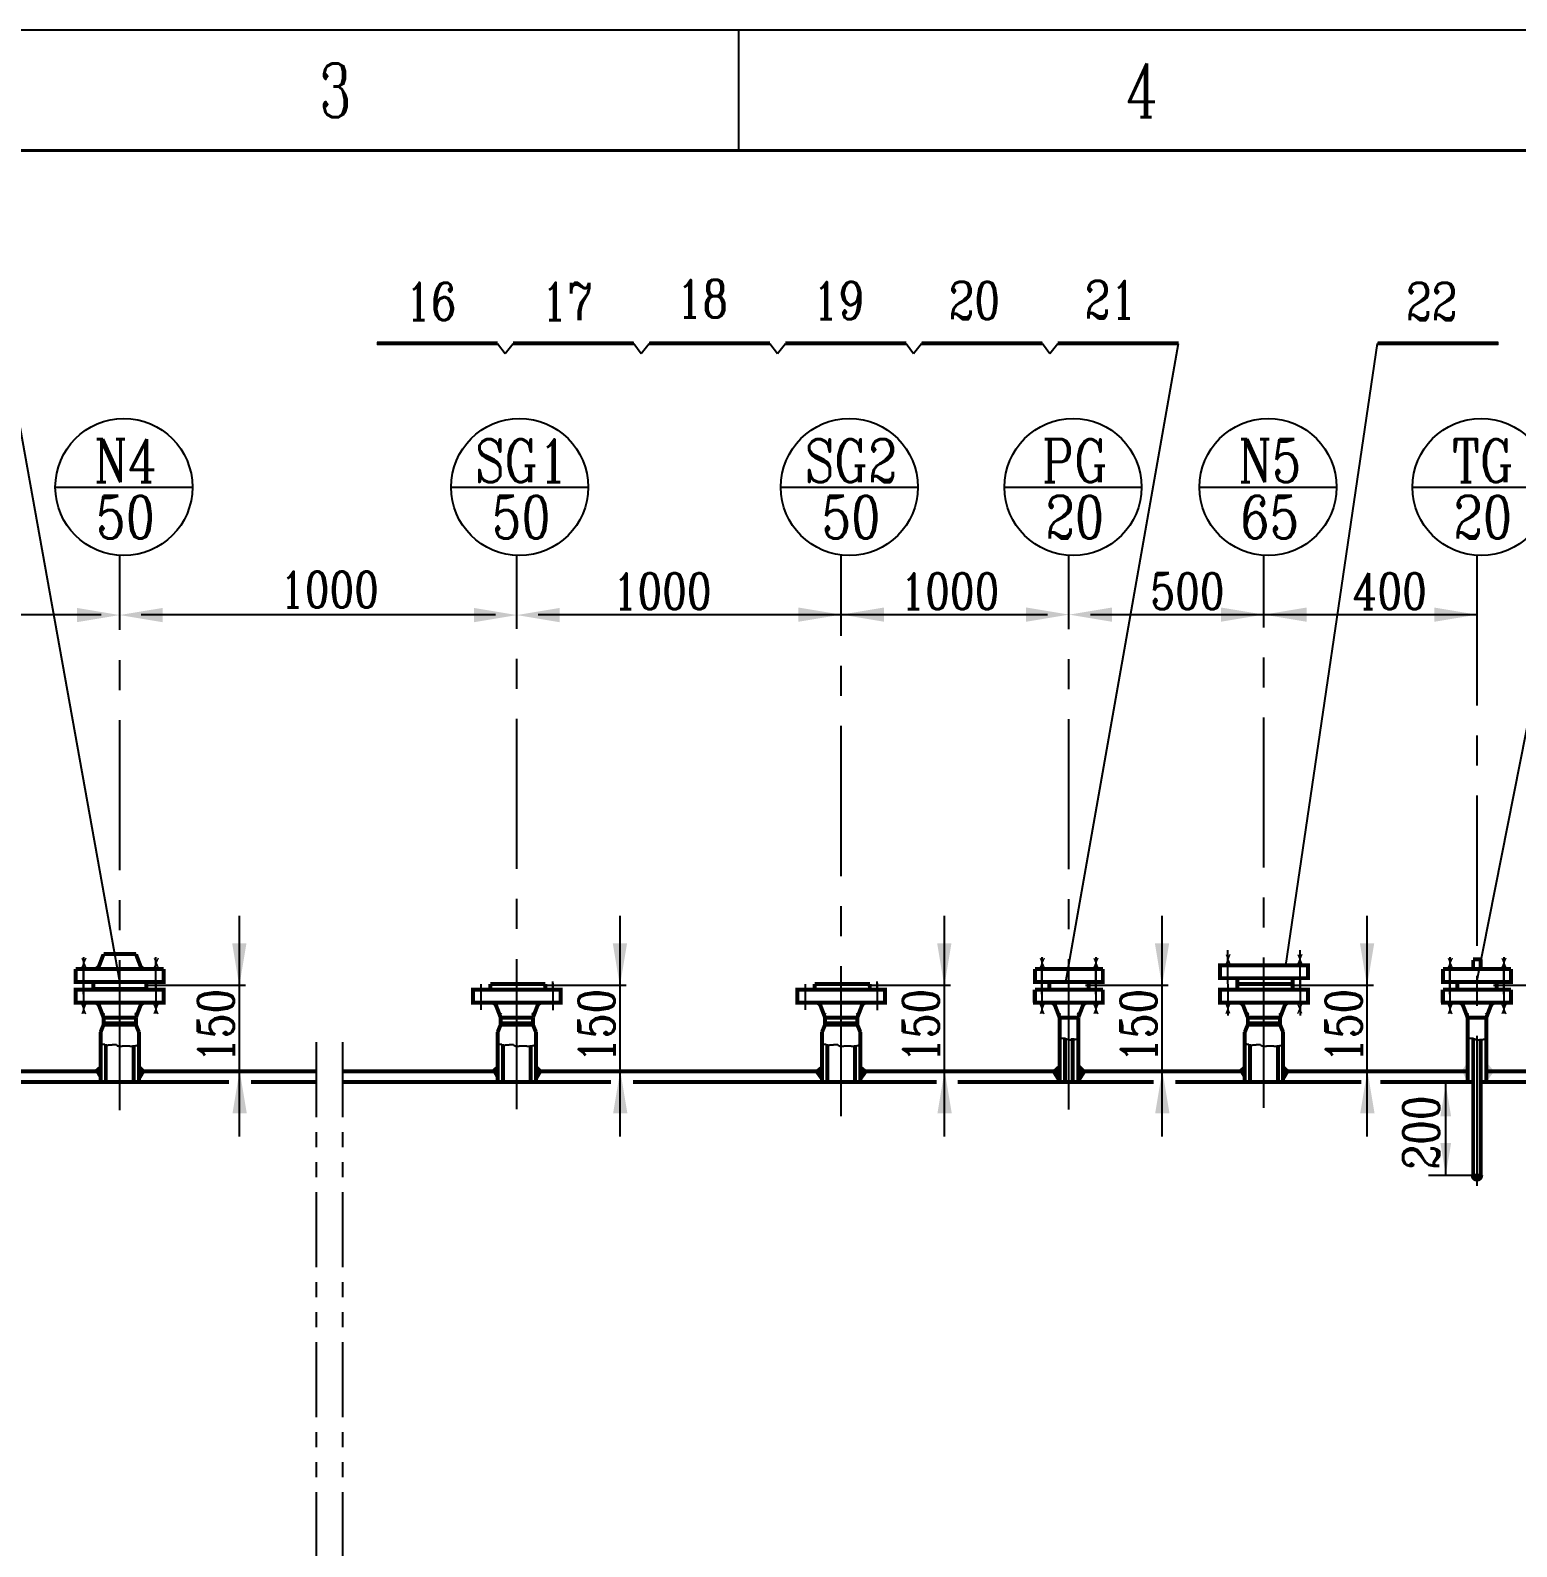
# Model space of a CAD drawing. Header units: millimetres. Extents: x 0 to 841, y 645 to 1239.
# Drawn here: x 167.5 to 291.3, y 1112.7 to 1239 of the extents above; entities that cross this region are included whole.
import ezdxf
from ezdxf.enums import TextEntityAlignment as Align

# ---------------------------------------------------------------- set-up
doc = ezdxf.new("R2010")
doc.units = ezdxf.units.MM
doc.header["$LTSCALE"] = 10
for name, pattern in [('CENTER', [2, 1.25, -0.25, 0.25, -0.25]), ('DASHDOT-M', [25, 20, -2, 1, -2]), ('PHANTOM2', [1.25, 0.625, -0.125, 0.125, -0.125, 0.125, -0.125])]:
    doc.linetypes.add(name, pattern=pattern)
for name, color, linetype in [('CEN', 1, 'CENTER'), ('DIM', 4, 'Continuous'), ('DIV', 5, 'PHANTOM2'), ('THN', 2, 'Continuous'), ('TXT', 4, 'Continuous')]:
    doc.layers.add(name, color=color, linetype=linetype)
doc.layers.add('THK', color=7, linetype='Continuous', lineweight=40)
doc.styles.add('HZ', font='romans.shx', dxfattribs={"width": 3, "height": 6, "bigfont": 'hztxtc.shx'})
doc.styles.add('HZFS', font='complex.shx', dxfattribs={"width": 0.7, "bigfont": 'HZTXTC.SHX'})
doc.styles.get("Standard").update_dxf_attribs({"font": 'complex.shx', "width": 0.7, "bigfont": 'HZTXTC.SHX'})

msp = doc.modelspace()

# ---------------------------------------------------------------- linework, layer by layer
at = {"color": 4, "linetype": 'Continuous'}
for p, q in [((174.97226, 1159.74485), (165.42341, 1212.91512)), ((253.73544, 1159.74485), (263.13026, 1212.91512)), ((272.072, 1161.12248), (279.70922, 1212.91512)), ((287.97932, 1159.74485), (298.44991, 1212.91512)), ((169.60742, 1200.95026), (181.02123, 1200.95026)), ((202.55634, 1200.95026), (213.97015, 1200.95026)), ((230.01312, 1200.95026), (241.42693, 1200.95026)), ((248.64052, 1200.95026), (260.05433, 1200.95026)), ((264.87732, 1200.95026), (276.29113, 1200.95026)), ((282.61449, 1200.95026), (294.02829, 1200.95026)), ((177.17748, 1159.46253), (185.45108, 1159.46253)), ((210.23802, 1159.46253), (217.14234, 1159.46253)), ((237.24573, 1159.46253), (244.15005, 1159.46253)), ((255.37375, 1159.46253), (262.27806, 1159.46253)), ((272.44738, 1159.46253), (279.3517, 1159.46253)), ((289.34771, 1159.46253), (296.25203, 1159.46253)), ((173.37639, 1154.57246), (173.53392, 1154.57246)), ((173.53392, 1154.57246), (173.53392, 1154.55187)), ((173.53392, 1154.55187), (173.71933, 1154.55187)), ((173.71933, 1154.55187), (173.71933, 1154.49011)), ((173.71933, 1154.49011), (173.88414, 1154.49011)), ((173.88414, 1154.49011), (173.88414, 1154.46952)), ((173.88414, 1154.46952), (174.00774, 1154.46952)), ((174.00774, 1154.49011), (174.23435, 1154.49011)), ((174.00774, 1154.46952), (174.00774, 1154.49011)), ((174.23435, 1154.5107), (174.33735, 1154.5107)), ((174.23435, 1154.49011), (174.23435, 1154.5107)), ((174.33735, 1154.53129), (174.68757, 1154.53129)), ((174.33735, 1154.5107), (174.33735, 1154.53129)), ((174.68757, 1154.53129), (174.68757, 1154.46952)), ((174.68757, 1154.46952), (174.76997, 1154.46952)), ((174.76997, 1154.46952), (174.76997, 1154.42836)), ((174.76997, 1154.42836), (174.87298, 1154.42836)), ((174.87298, 1154.42836), (174.87298, 1154.38718)), ((174.87298, 1154.38718), (175.18199, 1154.38718)), ((175.18199, 1154.40777), (175.491, 1154.40777)), ((175.18199, 1154.38718), (175.18199, 1154.40777)), ((175.491, 1154.42836), (175.69702, 1154.42836)), ((175.491, 1154.40777), (175.491, 1154.42836)), ((175.69702, 1154.42836), (175.69702, 1154.40777)), ((175.69702, 1154.40777), (175.80001, 1154.40777)), ((175.80001, 1154.40777), (175.80001, 1154.38718)), ((175.80001, 1154.38718), (176.04722, 1154.38718)), ((176.04722, 1154.40777), (176.17083, 1154.40777)), ((176.04722, 1154.38718), (176.04722, 1154.40777)), ((176.17083, 1154.42836), (176.27384, 1154.42836)), ((176.17083, 1154.40777), (176.17083, 1154.42836)), ((176.27384, 1154.44894), (176.39744, 1154.44894)), ((176.27384, 1154.42836), (176.27384, 1154.44894)), ((176.39744, 1154.46952), (176.47984, 1154.46952)), ((176.39744, 1154.44894), (176.39744, 1154.46952)), ((176.47984, 1154.49011), (176.56812, 1154.49011)), ((176.47984, 1154.46952), (176.47984, 1154.49011)), ((206.43693, 1154.57246), (206.59446, 1154.57246)), ((206.59446, 1154.57246), (206.59446, 1154.55187)), ((206.59446, 1154.55187), (206.77987, 1154.55187)), ((206.77987, 1154.55187), (206.77987, 1154.49011)), ((206.77987, 1154.49011), (206.94468, 1154.49011)), ((206.94468, 1154.49011), (206.94468, 1154.46952)), ((206.94468, 1154.46952), (207.06828, 1154.46952)), ((207.06828, 1154.46952), (207.06828, 1154.49011)), ((207.06828, 1154.49011), (207.29489, 1154.49011)), ((207.29489, 1154.49011), (207.29489, 1154.5107)), ((207.29489, 1154.5107), (207.39789, 1154.5107)), ((207.39789, 1154.5107), (207.39789, 1154.53129)), ((207.39789, 1154.53129), (207.74811, 1154.53129)), ((207.74811, 1154.53129), (207.74811, 1154.46952)), ((207.74811, 1154.46952), (207.83051, 1154.46952)), ((207.83051, 1154.46952), (207.83051, 1154.42836)), ((207.83051, 1154.42836), (207.93352, 1154.42836)), ((207.93352, 1154.42836), (207.93352, 1154.38718)), ((207.93352, 1154.38718), (208.24253, 1154.38718)), ((208.24253, 1154.38718), (208.24253, 1154.40777)), ((208.24253, 1154.40777), (208.55154, 1154.40777)), ((208.55154, 1154.40777), (208.55154, 1154.42836)), ((208.55154, 1154.42836), (208.75755, 1154.42836)), ((208.75755, 1154.42836), (208.75755, 1154.40777)), ((208.75755, 1154.40777), (208.86055, 1154.40777)), ((208.86055, 1154.40777), (208.86055, 1154.38718)), ((208.86055, 1154.38718), (209.10776, 1154.38718)), ((209.10776, 1154.38718), (209.10776, 1154.40777)), ((209.10776, 1154.40777), (209.23137, 1154.40777)), ((209.23137, 1154.40777), (209.23137, 1154.42836)), ((209.23137, 1154.42836), (209.33437, 1154.42836)), ((209.33437, 1154.42836), (209.33437, 1154.44894)), ((209.33437, 1154.44894), (209.45798, 1154.44894)), ((209.45798, 1154.44894), (209.45798, 1154.46952)), ((209.45798, 1154.46952), (209.54038, 1154.46952)), ((209.54038, 1154.46952), (209.54038, 1154.49011)), ((209.54038, 1154.49011), (209.62866, 1154.49011)), ((233.44464, 1154.57246), (233.60217, 1154.57246)), ((233.60217, 1154.57246), (233.60217, 1154.55187)), ((233.60217, 1154.55187), (233.78758, 1154.55187)), ((233.78758, 1154.55187), (233.78758, 1154.49011)), ((233.78758, 1154.49011), (233.95239, 1154.49011)), ((233.95239, 1154.49011), (233.95239, 1154.46952)), ((233.95239, 1154.46952), (234.07599, 1154.46952)), ((234.07599, 1154.49011), (234.3026, 1154.49011)), ((234.07599, 1154.46952), (234.07599, 1154.49011)), ((234.3026, 1154.5107), (234.4056, 1154.5107)), ((234.3026, 1154.49011), (234.3026, 1154.5107)), ((234.4056, 1154.53129), (234.75582, 1154.53129)), ((234.4056, 1154.5107), (234.4056, 1154.53129)), ((234.75582, 1154.53129), (234.75582, 1154.46952)), ((234.75582, 1154.46952), (234.83822, 1154.46952)), ((234.83822, 1154.46952), (234.83822, 1154.42836)), ((234.83822, 1154.42836), (234.94123, 1154.42836)), ((234.94123, 1154.42836), (234.94123, 1154.38718)), ((234.94123, 1154.38718), (235.25024, 1154.38718)), ((235.25024, 1154.40777), (235.55925, 1154.40777)), ((235.25024, 1154.38718), (235.25024, 1154.40777)), ((235.55925, 1154.42836), (235.76526, 1154.42836)), ((235.55925, 1154.40777), (235.55925, 1154.42836)), ((235.76526, 1154.42836), (235.76526, 1154.40777)), ((235.76526, 1154.40777), (235.86826, 1154.40777)), ((235.86826, 1154.40777), (235.86826, 1154.38718)), ((235.86826, 1154.38718), (236.11547, 1154.38718)), ((236.11547, 1154.40777), (236.23908, 1154.40777)), ((236.11547, 1154.38718), (236.11547, 1154.40777)), ((236.23908, 1154.42836), (236.34208, 1154.42836)), ((236.23908, 1154.40777), (236.23908, 1154.42836)), ((236.34208, 1154.44894), (236.46569, 1154.44894)), ((236.34208, 1154.42836), (236.34208, 1154.44894)), ((236.46569, 1154.46952), (236.54809, 1154.46952)), ((236.46569, 1154.44894), (236.46569, 1154.46952)), ((236.54809, 1154.49011), (236.63637, 1154.49011)), ((236.54809, 1154.46952), (236.54809, 1154.49011)), ((253.22475, 1155.02959), (253.26746, 1155.02959)), ((253.26746, 1155.02959), (253.26746, 1155.05017)), ((253.26746, 1155.05017), (253.37045, 1155.05017)), ((253.37045, 1155.05017), (253.37045, 1155.07076)), ((253.37045, 1155.07076), (253.72067, 1155.07076)), ((253.72067, 1155.07076), (253.72067, 1155.009)), ((253.72067, 1155.009), (253.80307, 1155.009)), ((253.80307, 1155.009), (253.80307, 1154.96783)), ((253.80307, 1154.96783), (253.90608, 1154.96783)), ((253.90608, 1154.96783), (253.90608, 1154.92665)), ((253.90608, 1154.92665), (254.21509, 1154.92665)), ((254.21509, 1154.92665), (254.21509, 1154.94724)), ((254.21509, 1154.94724), (254.5241, 1154.94724)), ((254.5241, 1154.94724), (254.5241, 1154.96783)), ((254.5241, 1154.96783), (254.73012, 1154.96783)), ((254.73012, 1154.96783), (254.73012, 1154.94724)), ((254.73012, 1154.94724), (254.83311, 1154.94724)), ((254.83311, 1154.94724), (254.83311, 1154.92665)), ((268.64629, 1154.57246), (268.80382, 1154.57246)), ((268.80382, 1154.57246), (268.80382, 1154.55187)), ((268.80382, 1154.55187), (268.98923, 1154.55187)), ((268.98923, 1154.55187), (268.98923, 1154.49011)), ((268.98923, 1154.49011), (269.15404, 1154.49011)), ((269.15404, 1154.49011), (269.15404, 1154.46952)), ((269.15404, 1154.46952), (269.27764, 1154.46952)), ((269.27764, 1154.49011), (269.50426, 1154.49011)), ((269.27764, 1154.46952), (269.27764, 1154.49011)), ((269.50426, 1154.5107), (269.60725, 1154.5107)), ((269.50426, 1154.49011), (269.50426, 1154.5107)), ((269.60725, 1154.53129), (269.95747, 1154.53129)), ((269.60725, 1154.5107), (269.60725, 1154.53129)), ((269.95747, 1154.53129), (269.95747, 1154.46952)), ((269.95747, 1154.46952), (270.03987, 1154.46952)), ((270.03987, 1154.46952), (270.03987, 1154.42836)), ((270.03987, 1154.42836), (270.14288, 1154.42836)), ((270.14288, 1154.42836), (270.14288, 1154.38718)), ((270.14288, 1154.38718), (270.45189, 1154.38718)), ((270.45189, 1154.40777), (270.7609, 1154.40777)), ((270.45189, 1154.38718), (270.45189, 1154.40777)), ((270.7609, 1154.42836), (270.96692, 1154.42836)), ((270.7609, 1154.40777), (270.7609, 1154.42836)), ((270.96692, 1154.42836), (270.96692, 1154.40777)), ((270.96692, 1154.40777), (271.06991, 1154.40777)), ((271.06991, 1154.40777), (271.06991, 1154.38718)), ((271.06991, 1154.38718), (271.31712, 1154.38718)), ((271.31712, 1154.40777), (271.44073, 1154.40777)), ((271.31712, 1154.38718), (271.31712, 1154.40777)), ((271.44073, 1154.42836), (271.54374, 1154.42836)), ((271.44073, 1154.40777), (271.44073, 1154.42836)), ((271.54374, 1154.44894), (271.66734, 1154.44894)), ((271.54374, 1154.42836), (271.54374, 1154.44894)), ((271.66734, 1154.46952), (271.74974, 1154.46952)), ((271.66734, 1154.44894), (271.66734, 1154.46952)), ((271.74974, 1154.49011), (271.83802, 1154.49011)), ((271.74974, 1154.46952), (271.74974, 1154.49011)), ((287.19872, 1155.02959), (287.24142, 1155.02959)), ((287.24142, 1155.05017), (287.34442, 1155.05017)), ((287.24142, 1155.02959), (287.24142, 1155.05017)), ((287.34442, 1155.07076), (287.69464, 1155.07076)), ((287.34442, 1155.05017), (287.34442, 1155.07076)), ((287.69464, 1155.07076), (287.69464, 1155.009)), ((287.69464, 1155.009), (287.77704, 1155.009)), ((287.77704, 1155.009), (287.77704, 1154.96783)), ((287.77704, 1154.96783), (287.88004, 1154.96783)), ((287.88004, 1154.96783), (287.88004, 1154.92665)), ((287.88004, 1154.92665), (288.18906, 1154.92665)), ((288.18906, 1154.94724), (288.49807, 1154.94724)), ((288.18906, 1154.92665), (288.18906, 1154.94724)), ((288.49807, 1154.96783), (288.70408, 1154.96783)), ((288.49807, 1154.94724), (288.49807, 1154.96783)), ((288.70408, 1154.96783), (288.70408, 1154.94724)), ((288.70408, 1154.94724), (288.80708, 1154.94724)), ((288.80708, 1154.94724), (288.80708, 1154.92665)), ((287.97932, 1143.63148), (283.94102, 1143.63148))]:
    msp.add_line(p, q, dxfattribs=at)
for p, q in [((206.43632, 1212.91512), (207.04967, 1212.08062)), ((207.04967, 1212.08062), (207.71708, 1212.91512)), ((217.77511, 1212.91512), (218.38845, 1212.08062)), ((218.38845, 1212.08062), (219.05587, 1212.91512)), ((229.1139, 1212.91512), (229.72724, 1212.08062)), ((229.72724, 1212.08062), (230.39466, 1212.91512)), ((240.45269, 1212.91512), (241.06603, 1212.08062)), ((241.06603, 1212.08062), (241.73345, 1212.91512)), ((251.79148, 1212.91512), (252.40482, 1212.08062)), ((252.40482, 1212.08062), (253.07223, 1212.91512)), ((173.62908, 1156.32901), (173.62908, 1156.72622)), ((176.31544, 1156.62635), (176.31544, 1157.02356)), ((206.68961, 1156.32901), (206.68961, 1156.72622)), ((209.37598, 1156.62635), (209.37598, 1157.02356)), ((233.69732, 1156.32901), (233.69732, 1156.72622)), ((236.38369, 1156.62635), (236.38369, 1157.02356)), ((268.89898, 1156.32901), (268.89898, 1156.72622)), ((271.58534, 1156.62635), (271.58534, 1157.02356))]:
    msp.add_line(p, q)
at = {"color": 1, "linetype": 'ByBlock'}
for p, q in [((139.14683, 1190.32878), (173.41827, 1190.32878)), ((176.75426, 1190.32878), (206.2508, 1190.32878)), ((209.8148, 1190.32878), (252.22336, 1190.32878)), ((255.78736, 1190.32878), (287.97932, 1190.32878)), ((184.94093, 1146.85653), (184.94093, 1165.24568)), ((216.63219, 1146.85653), (216.63219, 1165.24568)), ((243.6399, 1146.85653), (243.6399, 1165.24568)), ((261.76791, 1146.85653), (261.76791, 1165.24568)), ((278.84155, 1146.85653), (278.84155, 1165.24568)), ((285.37817, 1143.63148), (285.37817, 1151.21786))]:
    msp.add_line(p, q, dxfattribs=at)
at = {"color": 4, "linetype": 'Continuous'}
for points, const_width in [([(287.66144, 1161.55564), (287.66144, 1160.81405)], 0.33), ([(288.29721, 1161.61686), (288.29721, 1160.81405)], 0.33), ([(171.31257, 1160.81405), (171.31257, 1159.74485), (178.63195, 1159.74485), (178.63195, 1160.81405)], 0.33), ([(251.18251, 1160.81405), (251.18251, 1159.74485), (254.27528, 1159.74485)], 0.33), ([(256.82821, 1160.81405), (256.82821, 1159.74485), (253.73544, 1159.74485)], 0.33), ([(266.58247, 1160.05328), (273.90185, 1160.05328), (273.90185, 1161.12248), (266.58247, 1161.12248), (266.58247, 1160.05328)], 0.33), ([(285.15647, 1160.81405), (285.15647, 1159.74485), (288.24925, 1159.74485)], 0.33), ([(290.80217, 1160.81405), (290.80217, 1159.74485), (287.7094, 1159.74485)], 0.33), ([(171.31257, 1159.09111), (178.63195, 1159.09111), (178.63195, 1158.02191), (171.31257, 1158.02191), (171.31257, 1159.09111)], 0.33), ([(172.76703, 1159.18021), (172.76703, 1159.74485)], 0.33), ([(177.17748, 1159.18021), (177.17748, 1159.74485)], 0.33), ([(204.37311, 1159.09111), (211.69248, 1159.09111), (211.69248, 1158.02191), (204.37311, 1158.02191), (204.37311, 1159.09111)], 0.33), ([(205.82757, 1159.5722), (210.41897, 1159.5722)], 0.33), ([(205.82757, 1159.00756), (205.82757, 1159.5722)], 0.33), ([(210.41897, 1159.5722), (210.41897, 1159.09111)], 0.33), ([(231.38082, 1159.09111), (238.70019, 1159.09111), (238.70019, 1158.02191), (231.38082, 1158.02191), (231.38082, 1159.09111)], 0.33), ([(232.83528, 1159.5722), (237.42668, 1159.5722)], 0.33), ([(232.83528, 1159.00756), (232.83528, 1159.5722)], 0.33), ([(237.42668, 1159.5722), (237.42668, 1159.09111)], 0.33), ([(251.18251, 1159.09111), (254.00536, 1159.09111)], 0.33), ([(254.27528, 1158.02191), (251.18251, 1158.02191), (251.18251, 1159.09111)], 0.33), ([(252.36705, 1159.18021), (252.36705, 1159.74485)], 0.33), ([(253.73544, 1158.02191), (256.82821, 1158.02191), (256.82821, 1159.09111)], 0.33), ([(256.82821, 1159.09111), (254.00536, 1159.09111)], 0.33), ([(255.64367, 1159.18021), (255.64367, 1159.74485)], 0.33), ([(266.58247, 1159.09111), (273.90185, 1159.09111), (273.90185, 1158.02191), (266.58247, 1158.02191), (266.58247, 1159.09111)], 0.33), ([(268.03693, 1160.13683), (268.03693, 1159.5722)], 0.33), ([(268.03693, 1159.5722), (272.62833, 1159.5722)], 0.33), ([(268.03693, 1159.00756), (268.03693, 1159.5722)], 0.33), ([(268.03693, 1159.5722), (272.62833, 1159.5722)], 0.33), ([(272.62833, 1159.5722), (272.62833, 1160.05328)], 0.33), ([(272.62833, 1159.5722), (272.62833, 1159.09111)], 0.33), ([(288.24925, 1158.02191), (285.15647, 1158.02191), (285.15647, 1159.09111)], 0.33), ([(285.15647, 1159.09111), (287.97932, 1159.09111)], 0.33), ([(286.34101, 1159.18021), (286.34101, 1159.74485)], 0.33), ([(287.7094, 1158.02191), (290.80217, 1158.02191), (290.80217, 1159.09111)], 0.33), ([(290.80217, 1159.09111), (287.97932, 1159.09111)], 0.33), ([(289.61763, 1159.18021), (289.61763, 1159.74485)], 0.33), ([(173.62908, 1156.77364), (173.62908, 1156.17527), (176.31544, 1156.17527), (176.31544, 1156.77364)], 0.33), ([(206.68961, 1156.77364), (206.68961, 1156.17527), (209.37598, 1156.17527), (209.37598, 1156.77364)], 0.33), ([(233.69732, 1156.77364), (233.69732, 1156.17527), (236.38369, 1156.17527), (236.38369, 1156.77364)], 0.33), ([(253.22475, 1156.77364), (253.22475, 1151.41311)], 0.33), ([(254.78596, 1156.77364), (254.78596, 1151.41311)], 0.33), ([(268.89898, 1156.77364), (268.89898, 1156.17527), (271.58534, 1156.17527), (271.58534, 1156.77364)], 0.33), ([(287.19872, 1156.77364), (287.19872, 1151.41311)], 0.33), ([(288.75993, 1156.77364), (288.75993, 1151.41311)], 0.33), ([(253.68747, 1155.07076), (253.68747, 1151.41311)], 0.33), ([(254.32325, 1155.07076), (254.32325, 1151.41311)], 0.33), ([(287.66144, 1155.07076), (287.66144, 1143.63148)], 0.33), ([(288.29721, 1154.94724), (288.29721, 1143.63148)], 0.33), ([(149.78497, 1152.29311), (173.37639, 1152.29311)], 0.33), ([(176.56812, 1152.29311), (191.31612, 1152.29311)], 0.33), ([(193.51612, 1152.29311), (199.92524, 1152.29311)], 0.33), ([(199.92524, 1152.29311), (206.43693, 1152.29311)], 0.33), ([(209.62866, 1152.29311), (233.44464, 1152.29311)], 0.33), ([(236.63637, 1152.29311), (253.22475, 1152.29311)], 0.33), ([(254.78596, 1152.29311), (268.64629, 1152.29311)], 0.33), ([(271.83802, 1152.29311), (287.19872, 1152.29311)], 0.33), ([(287.19872, 1152.29311), (282.04425, 1152.29311)], 0.33), ([(288.75993, 1152.29311), (303.94979, 1152.29311)], 0.33), ([(149.78497, 1151.41311), (184.06626, 1151.41311)], 0.33), ([(185.911, 1151.41311), (191.31612, 1151.41311)], 0.33), ([(193.51612, 1151.41311), (215.87529, 1151.41311)], 0.33), ([(217.69793, 1151.41311), (242.99496, 1151.41311)], 0.33), ([(244.7308, 1151.41311), (261.04771, 1151.41311)], 0.33), ([(262.87035, 1151.41311), (278.36109, 1151.41311)], 0.33), ([(279.92335, 1151.41311), (287.66144, 1151.41311)], 0.33), ([(288.29721, 1151.41311), (294.76479, 1151.41311)], 0.33), ([(287.66144, 1143.63148), (288.29721, 1143.63148)], 0.3)]:
    msp.add_lwpolyline(points, dxfattribs=dict(at, const_width=const_width))
at = {"const_width": 0.33}
for points in [[(173.62908, 1156.17527), (173.37639, 1155.55786)], [(176.31544, 1156.17527), (176.56812, 1155.55786)], [(206.68961, 1156.17527), (206.43693, 1155.55786)], [(209.37598, 1156.17527), (209.62866, 1155.55786)], [(233.69732, 1156.17527), (233.44464, 1155.55786)], [(236.38369, 1156.17527), (236.63637, 1155.55786)], [(268.89898, 1156.17527), (268.64629, 1155.55786)], [(271.58534, 1156.17527), (271.83802, 1155.55786)]]:
    msp.add_lwpolyline(points, dxfattribs=at)
at = {"color": 4, "linetype": 'Continuous'}
for centre in [(175.31432, 1200.95026), (208.26324, 1200.95026), (235.72002, 1200.95026), (254.34742, 1200.95026), (270.58422, 1200.95026), (288.32139, 1200.95026)]:
    msp.add_circle(centre, 5.7069, dxfattribs=at)
at = {"color": 1, "linetype": 'ByBlock'}
for points in [[(184.33419, 1162.95243), (185.52219, 1162.95243), (184.92819, 1159.38843)], [(216.02544, 1162.95243), (217.21344, 1162.95243), (216.61944, 1159.38843)], [(243.03315, 1162.95243), (244.22115, 1162.95243), (243.62715, 1159.38843)], [(261.16117, 1162.95243), (262.34917, 1162.95243), (261.75517, 1159.38843)], [(278.23481, 1162.95243), (279.42281, 1162.95243), (278.82881, 1159.38843)], [(184.35968, 1148.80558), (185.54768, 1148.80558), (184.95368, 1152.36958)], [(216.05093, 1148.80558), (217.23893, 1148.80558), (216.64493, 1152.36958)], [(243.05864, 1148.80558), (244.24664, 1148.80558), (243.65264, 1152.36958)], [(261.18666, 1148.80558), (262.37466, 1148.80558), (261.78066, 1152.36958)], [(278.2603, 1148.80558), (279.4483, 1148.80558), (278.8543, 1152.36958)], [(284.93267, 1148.5484), (285.82367, 1148.5484), (285.37817, 1151.2214)], [(284.93267, 1146.32317), (285.82367, 1146.32317), (285.37817, 1143.65017)]]:
    msp.add_solid(points, dxfattribs=at)
at = {"color": 4, "linetype": 'Continuous'}
for points in [[(176.57124, 1151.36317), (177.13438, 1152.33522), (176.57124, 1152.88094)], [(209.63177, 1151.36317), (210.19492, 1152.33522), (209.63177, 1152.88094)], [(271.84114, 1151.36317), (272.40428, 1152.33522), (271.84114, 1152.88094)], [(287.19872, 1151.41311), (286.7084, 1152.36678), (287.19872, 1153.02983)], [(288.75993, 1151.41311), (289.41209, 1152.29311), (288.79942, 1153.02983)], [(173.44832, 1151.39728), (172.86811, 1152.40344), (173.38006, 1152.84683)], [(206.50886, 1151.39728), (205.92865, 1152.40344), (206.4406, 1152.84683)], [(233.44464, 1151.39728), (232.79002, 1152.29311), (233.44831, 1152.84683)], [(236.63637, 1151.39728), (237.291, 1152.29311), (236.6327, 1152.84683)], [(268.71822, 1151.39728), (268.13801, 1152.40344), (268.64996, 1152.84683)]]:
    msp.add_solid(points, dxfattribs=at)
for points in [[(253.09751, 1151.40601), (252.5365, 1152.29311), (253.22475, 1152.90053)], [(254.91321, 1151.40601), (255.47709, 1152.29311), (254.78596, 1152.97785)]]:
    msp.add_solid(points)
at = {"layer": 'CEN'}
for p, q in [((174.97226, 1149.04887), (174.97226, 1195.25362)), ((208.0328, 1149.14964), (208.0328, 1195.24802)), ((235.04051, 1148.55638), (235.04051, 1195.28396)), ((254.00536, 1149.12469), (254.00536, 1195.25362)), ((270.24216, 1149.26676), (270.24216, 1195.25362)), ((287.97932, 1195.25362), (287.97932, 1142.6768)), ((171.96513, 1158.71486), (171.96513, 1161.14199)), ((251.75794, 1158.71486), (251.75794, 1161.14199)), ((256.25278, 1158.71486), (256.25278, 1161.14199)), ((285.73191, 1158.71486), (285.73191, 1161.14199)), ((290.22674, 1158.71486), (290.22674, 1161.14199))]:
    msp.add_line(p, q, dxfattribs=at)
at = {"layer": 'CEN', "color": 1, "linetype": 'DASHDOT-M'}
for p, q in [((171.96513, 1161.80314), (171.96513, 1157.11354)), ((177.97938, 1159.1904), (177.97938, 1161.80314)), ((251.75794, 1161.80314), (251.75794, 1157.11354)), ((256.25278, 1161.80314), (256.25278, 1157.11354)), ((267.23503, 1159.58505), (267.23503, 1162.38411)), ((273.24928, 1159.58505), (273.24928, 1162.38411)), ((285.73191, 1161.80314), (285.73191, 1157.11354)), ((290.22674, 1161.80314), (290.22674, 1157.11354)), ((177.97938, 1159.64557), (177.97938, 1157.11354)), ((205.02567, 1159.55934), (205.02567, 1157.42117)), ((211.03992, 1159.1904), (211.03992, 1159.76989)), ((211.03992, 1159.63782), (211.03992, 1157.38612)), ((232.03338, 1159.55934), (232.03338, 1157.42117)), ((238.04763, 1159.1904), (238.04763, 1159.76989)), ((238.04763, 1159.63782), (238.04763, 1157.38612)), ((267.23503, 1159.55934), (267.23503, 1156.93725)), ((273.24928, 1159.95399), (273.24928, 1159.37451)), ((273.24928, 1159.1904), (273.24928, 1159.76989)), ((273.24928, 1159.55934), (273.24928, 1156.93725))]:
    msp.add_line(p, q, dxfattribs=at)
at = {"layer": 'DEFPOINTS', "color": 0, "linetype": 'ByBlock'}
msp.add_point((174.97226, 1159.18021), dxfattribs=at)
msp.add_point((174.97226, 1159.18021), dxfattribs=at)
msp.add_point((174.97226, 1159.18021), dxfattribs=at)
msp.add_point((174.97226, 1159.18021), dxfattribs=at)
at = {"layer": 'DIM'}
for points in [[(171.40826, 1190.88478), (171.40826, 1189.69678), (174.97226, 1190.29078)], [(178.53626, 1190.88478), (178.53626, 1189.69678), (174.97226, 1190.29078)], [(204.4688, 1190.88478), (204.4688, 1189.69678), (208.0328, 1190.29078)], [(211.5968, 1190.88478), (211.5968, 1189.69678), (208.0328, 1190.29078)], [(231.47034, 1190.92176), (231.47034, 1189.73376), (235.03434, 1190.32776)], [(238.60451, 1190.92278), (238.60451, 1189.73478), (235.04051, 1190.32878)], [(250.44136, 1190.92278), (250.44136, 1189.73478), (254.00536, 1190.32878)], [(257.58168, 1190.92073), (257.58168, 1189.73273), (254.01768, 1190.32673)], [(266.66583, 1190.92278), (266.66583, 1189.73478), (270.22983, 1190.32878)], [(273.80616, 1190.92073), (273.80616, 1189.73273), (270.24216, 1190.32673)], [(284.41532, 1190.91835), (284.41532, 1189.73035), (287.97932, 1190.32435)]]:
    msp.add_solid(points, dxfattribs=at)
at = {"layer": 'DIV'}
for p, q in [((191.31612, 1154.73787), (191.31612, 1024.01386)), ((193.51612, 1154.73787), (193.51612, 1024.01386))]:
    msp.add_line(p, q, dxfattribs=at)
at = {"layer": 'THK'}
for p, q in [((196.37829, 1212.91512), (206.43632, 1212.91512)), ((196.37829, 1212.91512), (206.43632, 1212.91512)), ((207.71708, 1212.91512), (217.77511, 1212.91512)), ((219.05587, 1212.91512), (229.1139, 1212.91512)), ((230.39466, 1212.91512), (240.45269, 1212.91512)), ((241.73345, 1212.91512), (251.79148, 1212.91512)), ((253.07223, 1212.91512), (263.13026, 1212.91512)), ((279.70922, 1212.91512), (289.76725, 1212.91512)), ((266.58247, 1161.12248), (270.24216, 1161.12248)), ((266.58247, 1160.05328), (266.58247, 1161.12248)), ((273.90185, 1160.05328), (273.90185, 1161.12248)), ((172.76703, 1159.18021), (172.76703, 1159.26931)), ((177.17748, 1159.18021), (177.17748, 1159.26931)), ((252.36705, 1159.18021), (252.36705, 1159.26931)), ((255.64367, 1159.18021), (255.64367, 1159.26931)), ((266.58247, 1160.05328), (270.24216, 1160.05328)), ((286.34101, 1159.18021), (286.34101, 1159.26931)), ((289.61763, 1159.18021), (289.61763, 1159.26931)), ((171.31257, 1159.09111), (171.31257, 1158.02191)), ((171.31257, 1159.09111), (174.97226, 1159.09111)), ((171.31257, 1158.02191), (174.97226, 1158.02191)), ((172.76703, 1159.18021), (177.17748, 1159.18021)), ((172.76703, 1159.18021), (177.17748, 1159.18021)), ((172.76703, 1159.18021), (172.76703, 1159.09111)), ((177.17748, 1159.18021), (177.17748, 1159.09111)), ((178.63195, 1159.09111), (178.63195, 1158.02191)), ((204.37311, 1159.09111), (208.0328, 1159.09111)), ((204.37311, 1159.09111), (204.37311, 1158.02191)), ((204.37311, 1158.02191), (208.0328, 1158.02191)), ((211.69248, 1159.09111), (211.69248, 1158.02191)), ((231.38082, 1159.09111), (231.38082, 1158.02191)), ((231.38082, 1159.09111), (235.04051, 1159.09111)), ((231.38082, 1158.02191), (235.04051, 1158.02191)), ((238.70019, 1159.09111), (238.70019, 1158.02191)), ((251.10538, 1159.09111), (251.10538, 1158.02191)), ((252.36705, 1159.18021), (252.36705, 1159.09111)), ((255.64367, 1159.18021), (255.64367, 1159.09111)), ((266.58247, 1159.09111), (266.58247, 1158.02191)), ((266.58247, 1159.09111), (270.24216, 1159.09111)), ((266.58247, 1158.02191), (270.24216, 1158.02191)), ((273.90185, 1159.09111), (273.90185, 1158.02191)), ((285.07935, 1159.09111), (285.07935, 1158.02191)), ((286.34101, 1159.18021), (286.34101, 1159.09111)), ((289.61763, 1159.18021), (289.61763, 1159.09111)), ((173.62908, 1156.77364), (176.31544, 1156.77364)), ((206.68961, 1156.77364), (209.37598, 1156.77364)), ((233.69732, 1156.77364), (236.38369, 1156.77364)), ((268.89898, 1156.77364), (271.58534, 1156.77364)), ((173.62908, 1156.32901), (174.97226, 1156.32901)), ((206.68961, 1156.32901), (208.0328, 1156.32901)), ((233.69732, 1156.32901), (235.04051, 1156.32901)), ((268.89898, 1156.32901), (270.24216, 1156.32901))]:
    msp.add_line(p, q, dxfattribs=at)
at = {"layer": 'THK', "extrusion": (-1.22461e-16, 0, -1)}
for p, q in [((273.90185, 1161.12248), (270.24216, 1161.12248)), ((273.90185, 1160.05328), (270.24216, 1160.05328)), ((178.63195, 1159.09111), (174.97226, 1159.09111)), ((178.63195, 1158.02191), (174.97226, 1158.02191)), ((211.69248, 1159.09111), (208.0328, 1159.09111)), ((211.69248, 1158.02191), (208.0328, 1158.02191)), ((238.70019, 1159.09111), (235.04051, 1159.09111)), ((238.70019, 1158.02191), (235.04051, 1158.02191)), ((273.90185, 1159.09111), (270.24216, 1159.09111)), ((273.90185, 1158.02191), (270.24216, 1158.02191)), ((176.31544, 1156.32901), (174.97226, 1156.32901)), ((209.37598, 1156.32901), (208.0328, 1156.32901)), ((236.38369, 1156.32901), (235.04051, 1156.32901)), ((271.58534, 1156.32901), (270.24216, 1156.32901))]:
    msp.add_line(p, q, dxfattribs=at)
at = {"layer": 'THK'}
msp.add_lwpolyline([(25, 654.98478), (831, 654.98478), (831, 1228.98478), (25, 1228.98478)], close=True, dxfattribs=at)
at = {"layer": 'THK', "const_width": 0.33}
for points in [[(196.37829, 1212.91512), (206.43632, 1212.91512)], [(207.71708, 1212.91512), (217.77511, 1212.91512)], [(219.05587, 1212.91512), (229.1139, 1212.91512)], [(230.39466, 1212.91512), (240.45269, 1212.91512)], [(241.73345, 1212.91512), (251.79148, 1212.91512)], [(253.07223, 1212.91512), (263.13026, 1212.91512)], [(279.70922, 1212.91512), (289.76725, 1212.91512)], [(173.25865, 1161.09684), (173.61189, 1162.02028)], [(173.62474, 1162.06232), (176.31978, 1162.06232)], [(176.68587, 1161.09684), (176.33262, 1162.02028)], [(288.29721, 1161.61686), (287.66144, 1161.61686)], [(178.63195, 1160.81405), (171.31257, 1160.81405)], [(254.00536, 1160.81405), (251.18251, 1160.81405)], [(254.00536, 1160.81405), (256.82821, 1160.81405)], [(287.97932, 1160.81405), (285.15647, 1160.81405)], [(287.97932, 1160.81405), (290.80217, 1160.81405)], [(173.25865, 1157.73912), (173.61189, 1156.81569)], [(173.62474, 1156.77364), (176.31978, 1156.77364)], [(176.68587, 1157.73912), (176.33262, 1156.81569)], [(206.31919, 1157.73912), (206.67243, 1156.81569)], [(206.68528, 1156.77364), (209.38032, 1156.77364)], [(209.74641, 1157.73912), (209.39316, 1156.81569)], [(233.3269, 1157.73912), (233.68014, 1156.81569)], [(233.69299, 1156.77364), (236.38803, 1156.77364)], [(236.75412, 1157.73912), (236.40087, 1156.81569)], [(252.85867, 1157.73912), (253.21191, 1156.81569)], [(253.22475, 1156.77364), (254.00536, 1156.77364)], [(254.78596, 1156.77364), (254.00536, 1156.77364)], [(255.15205, 1157.73912), (254.79881, 1156.81569)], [(268.52855, 1157.73912), (268.8818, 1156.81569)], [(268.89464, 1156.77364), (271.58968, 1156.77364)], [(271.95577, 1157.73912), (271.60252, 1156.81569)], [(286.83263, 1157.73912), (287.18588, 1156.81569)], [(287.19872, 1156.77364), (287.97932, 1156.77364)], [(288.75993, 1156.77364), (287.97932, 1156.77364)], [(289.12602, 1157.73912), (288.77277, 1156.81569)], [(173.37639, 1155.55786), (173.37639, 1151.41311)], [(176.56812, 1155.55786), (176.56812, 1151.41311)], [(206.43693, 1155.55786), (206.43693, 1151.41311)], [(209.62866, 1155.55786), (209.62866, 1151.41311)], [(233.44464, 1155.55786), (233.44464, 1151.41311)], [(236.63637, 1155.55786), (236.63637, 1151.41311)], [(268.64629, 1155.55786), (268.64629, 1151.41311)], [(271.83802, 1155.55786), (271.83802, 1151.41311)], [(173.81396, 1151.41311), (173.81396, 1154.49011)], [(176.13056, 1151.41311), (176.13056, 1154.40777)], [(206.8745, 1151.41311), (206.8745, 1154.49011)], [(209.1911, 1151.41311), (209.1911, 1154.40777)], [(233.88221, 1151.41311), (233.88221, 1154.49011)], [(236.19881, 1151.41311), (236.19881, 1154.40777)], [(269.08386, 1151.41311), (269.08386, 1154.49011)], [(271.40046, 1151.41311), (271.40046, 1154.40777)]]:
    msp.add_lwpolyline(points, dxfattribs=at)
at = {"layer": 'THK'}
msp.add_lwpolyline([(171.31257, 1160.81405), (174.97226, 1160.81405)], dxfattribs=at)
for points, const_width in [([(173.25865, 1161.09684, -0.310826145), (172.84769, 1160.81405, -0.310826145)], 0.33), ([(176.68587, 1161.09684, 0.310826145), (177.09683, 1160.81405, 0.310826145)], 0.33), ([(173.25865, 1157.73912, 0.310826145), (172.84769, 1158.02191, 0.310826145)], 0.33), ([(176.68587, 1157.73912, -0.310826145), (177.09683, 1158.02191, -0.310826145)], 0.33), ([(206.31919, 1157.73912, 0.310826145), (205.90823, 1158.02191, 0.310826145)], 0.33), ([(209.74641, 1157.73912, -0.310826145), (210.15736, 1158.02191, -0.310826145)], 0.33), ([(233.3269, 1157.73912, 0.310826145), (232.91594, 1158.02191, 0.310826145)], 0.33), ([(236.75412, 1157.73912, -0.310826145), (237.16507, 1158.02191, -0.310826145)], 0.33), ([(252.85867, 1157.73912, 0.310826145), (252.44771, 1158.02191, 0.310826145)], 0.33), ([(255.15205, 1157.73912, -0.310826145), (255.56301, 1158.02191, -0.310826145)], 0.33), ([(268.52855, 1157.73912, 0.310826145), (268.11759, 1158.02191, 0.310826145)], 0.33), ([(271.95577, 1157.73912, -0.310826145), (272.36673, 1158.02191, -0.310826145)], 0.33), ([(286.83263, 1157.73912, 0.310826145), (286.42167, 1158.02191, 0.310826145)], 0.33), ([(289.12602, 1157.73912, -0.310826145), (289.53698, 1158.02191, -0.310826145)], 0.33), ([(287.66144, 1143.63148, 1), (288.29721, 1143.63148)], 0.4)]:
    msp.add_lwpolyline(points, format="xyb", dxfattribs=dict(at, const_width=const_width))
for centre, start, end in [((173.40633, 1162.10606), 337.3488473, 348.6744236), ((173.40633, 1162.10606), 337.3488473, 348.6744236), ((176.53819, 1162.10606), 191.3255764, 202.6511527), ((173.40633, 1157.02724), 0, 22.6511527), ((173.40633, 1156.7299), 11.3255764, 22.6511527), ((173.40633, 1156.7299), 11.3255764, 22.6511527), ((176.53819, 1157.02724), 157.3488473, 180), ((176.53819, 1156.7299), 157.3488473, 168.6744236), ((206.46686, 1157.02724), 0, 22.6511527), ((206.46686, 1156.7299), 11.3255764, 22.6511527), ((206.46686, 1156.7299), 11.3255764, 22.6511527), ((209.59873, 1157.02724), 157.3488473, 180), ((209.59873, 1156.7299), 157.3488473, 168.6744236), ((233.47457, 1157.02724), 0, 22.6511527), ((233.47457, 1156.7299), 11.3255764, 22.6511527), ((233.47457, 1156.7299), 11.3255764, 22.6511527), ((236.60644, 1157.02724), 157.3488473, 180), ((236.60644, 1156.7299), 157.3488473, 168.6744236), ((253.00634, 1157.02724), 0, 22.6511527), ((253.00634, 1156.7299), 11.3255764, 22.6511527), ((253.00634, 1156.7299), 11.3255764, 22.6511527), ((255.00438, 1157.02724), 157.3488473, 180), ((255.00438, 1156.7299), 157.3488473, 168.6744236), ((255.00438, 1156.7299), 157.3488473, 168.6744236), ((268.67623, 1157.02724), 0, 22.6511527), ((268.67623, 1156.7299), 11.3255764, 22.6511527), ((268.67623, 1156.7299), 11.3255764, 22.6511527), ((271.80809, 1157.02724), 157.3488473, 180), ((271.80809, 1156.7299), 157.3488473, 168.6744236), ((286.98031, 1157.02724), 0, 22.6511527), ((286.98031, 1156.7299), 11.3255764, 22.6511527), ((286.98031, 1156.7299), 11.3255764, 22.6511527), ((288.97834, 1157.02724), 157.3488473, 180), ((288.97834, 1156.7299), 157.3488473, 168.6744236), ((288.97834, 1156.7299), 157.3488473, 168.6744236)]:
    msp.add_arc(centre, 0.22275, start, end, dxfattribs=at)
at = {"layer": 'THK', "extrusion": (-1.22461e-16, 0, -1)}
for centre in [(-176.53819, 1157.02724), (-209.59873, 1157.02724), (-236.60644, 1157.02724), (-271.80809, 1157.02724)]:
    msp.add_arc(centre, 0.22275, 0, 22.6511527, dxfattribs=at)
at = {"layer": 'THN'}
msp.add_line((226.5, 1238.98478), (226.5, 1228.98478), dxfattribs=at)
msp.add_lwpolyline([(0, 644.98478), (841, 644.98478), (841, 1238.98478), (0, 1238.98478)], close=True, dxfattribs=at)

# ---------------------------------------------------------------- texts
at = {"color": 7, "linetype": 'Continuous', "style": 'HZ', "width": 0.7}
for p in [(171.98215, 1161.33098), (177.997, 1161.33098), (251.77496, 1161.33098), (267.25205, 1161.6394), (285.74893, 1161.33098), (256.24811, 1157.46455), (290.22207, 1157.46455)]:
    msp.add_text('X', height=0.77, dxfattribs=at).set_placement(p, align=Align.MIDDLE)
at = {"color": 7, "linetype": 'Continuous', "style": 'HZ', "text_generation_flag": 2, "width": 0.7}
for p in [(256.23576, 1161.33098), (273.23226, 1161.6394), (290.20972, 1161.33098), (171.9698, 1157.46455), (177.98464, 1157.46455), (251.76261, 1157.46455), (285.73658, 1157.46455)]:
    msp.add_text('X', height=0.77, dxfattribs=at).set_placement(p, align=Align.MIDDLE)
msp.add_text('X', height=0.77, rotation=180, dxfattribs=at).set_placement((267.25205, 1157.50499), align=Align.MIDDLE)
at = {"color": 7, "linetype": 'Continuous', "style": 'HZ', "width": 0.7}
msp.add_text('X', height=0.77, rotation=180, dxfattribs=at).set_placement((273.23226, 1157.50499), align=Align.MIDDLE)
at = {"layer": 'DIM', "style": 'HZFS', "width": 0.8}
for s, p in [('1000', (188.32054, 1190.90905)), ('1000', (216.02361, 1190.77428)), ('1000', (239.98044, 1190.77428)), ('500', (260.79107, 1190.77428)), ('400', (277.6302, 1190.77428))]:
    msp.add_text(s, height=3, dxfattribs=at).set_placement(p)
for s, p in [('150', (184.47927, 1153.00278)), ('150', (216.17052, 1153.00278)), ('150', (243.17823, 1153.00278)), ('150', (261.30625, 1153.00278)), ('150', (278.37988, 1153.00278)), ('200', (284.82642, 1144.10956))]:
    msp.add_text(s, height=3, rotation=90, dxfattribs=at).set_placement(p)
at = {"layer": 'TXT'}
for s, height, width, p in [('3', 4.46429, 0.7, (192.91667, 1233.98478)), ('4', 4.46429, 0.7, (260.08333, 1233.98478)), ('N4', 3.564, 0.8, (175.45926, 1203.14373)), ('SG1', 3.564, 0.8, (208.40818, 1203.14373)), ('SG2', 3.564, 0.8, (235.86496, 1203.14373)), ('PG', 3.564, 0.8, (254.49236, 1203.14373)), ('N5', 3.564, 0.8, (270.72916, 1203.14373)), ('TG', 3.564, 0.8, (288.46633, 1203.14373)), ('50', 3.564, 0.8, (175.45926, 1198.43815)), ('50', 3.564, 0.8, (208.40818, 1198.43815)), ('50', 3.564, 0.8, (235.86496, 1198.43815)), ('20', 3.564, 0.8, (254.49236, 1198.43815)), ('65', 3.564, 0.8, (270.72916, 1198.43815)), ('20', 3.564, 0.8, (288.46633, 1198.43815))]:
    msp.add_text(s, height=height, dxfattribs=dict(at, width=width)).set_placement(p, align=Align.MIDDLE_CENTER)
at = {"layer": 'TXT', "width": 0.8}
for s, p in [('16', (200.88708, 1216.40372)), ('17', (212.22587, 1216.40372)), ('18', (223.47744, 1216.6348)), ('19', (234.8061, 1216.48074)), ('20', (246.13475, 1216.48074)), ('21', (257.4634, 1216.55777)), ('22', (284.21801, 1216.40372))]:
    msp.add_text(s, height=3.1185, dxfattribs=at).set_placement(p, align=Align.MIDDLE)

doc.saveas('drawing.dxf')
